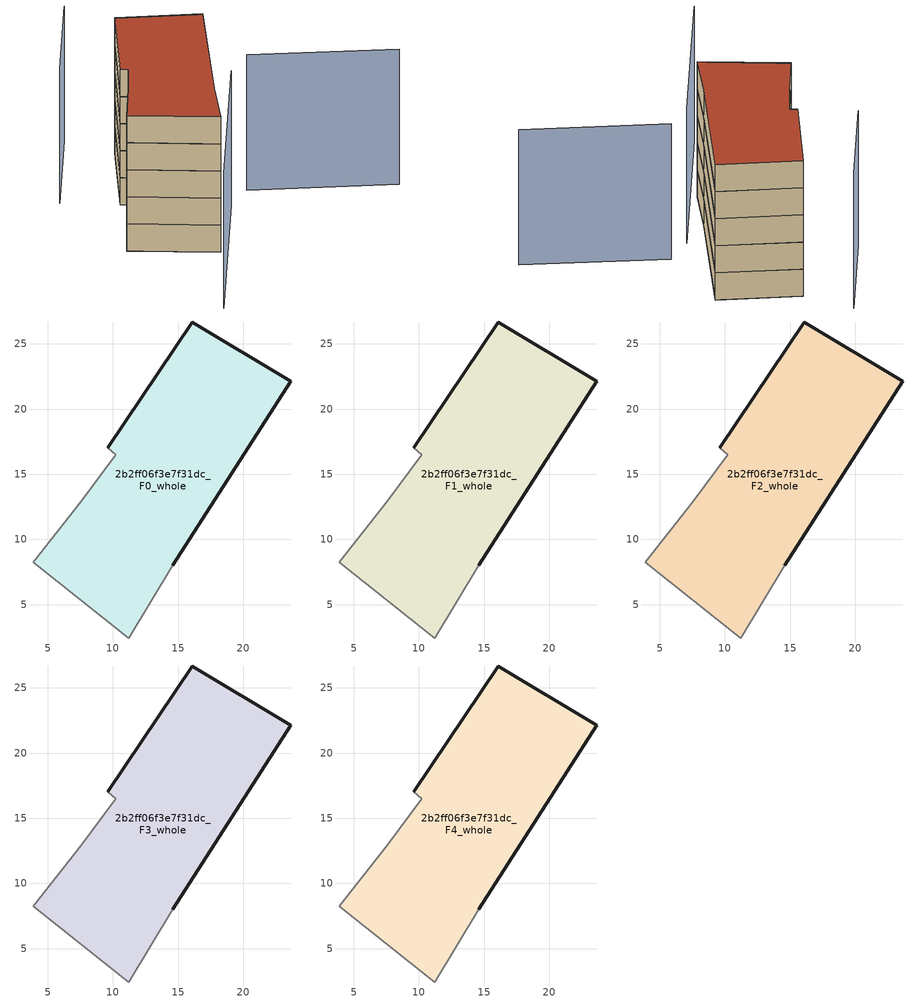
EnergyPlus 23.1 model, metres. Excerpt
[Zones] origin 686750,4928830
2b2ff06f3e7f31dc_F0_whole
 floor ground (EU_floor_Construction): 14.58,8.04 23.62,22.16 16.1,26.68 9.58,17.02 10.23,16.51 7.56,12.95 3.9,8.26 11.2,2.44 z0
 wall outside (EU_wall_Construction): 9.58,17.02 16.1,26.68 23.62,22.16 14.58,8.04 z0:3
 wall adiabatic (EU_wall_Construction): 14.58,8.04 11.2,2.44 3.9,8.26 7.56,12.95 10.23,16.51 9.58,17.02 z0:3
2b2ff06f3e7f31dc_F1_whole
 floor to 2b2ff06f3e7f31dc_F0_whole (EU_floor_Construction): 14.58,8.04 23.62,22.16 16.1,26.68 9.58,17.02 10.23,16.51 7.56,12.95 3.9,8.26 11.2,2.44 z3
 wall outside (EU_wall_Construction): 9.58,17.02 16.1,26.68 23.62,22.16 14.58,8.04 z3:6
 wall adiabatic (EU_wall_Construction): 14.58,8.04 11.2,2.44 3.9,8.26 7.56,12.95 10.23,16.51 9.58,17.02 z3:6
2b2ff06f3e7f31dc_F2_whole
 floor to 2b2ff06f3e7f31dc_F1_whole (EU_floor_Construction): 14.58,8.04 23.62,22.16 16.1,26.68 9.58,17.02 10.23,16.51 7.56,12.95 3.9,8.26 11.2,2.44 z6
 wall outside (EU_wall_Construction): 9.58,17.02 16.1,26.68 23.62,22.16 14.58,8.04 z6:9
 wall adiabatic (EU_wall_Construction): 14.58,8.04 11.2,2.44 3.9,8.26 7.56,12.95 10.23,16.51 9.58,17.02 z6:9
2b2ff06f3e7f31dc_F3_whole
 floor to 2b2ff06f3e7f31dc_F2_whole (EU_floor_Construction): 14.58,8.04 23.62,22.16 16.1,26.68 9.58,17.02 10.23,16.51 7.56,12.95 3.9,8.26 11.2,2.44 z9
 wall outside (EU_wall_Construction): 9.58,17.02 16.1,26.68 23.62,22.16 14.58,8.04 z9:12
 wall adiabatic (EU_wall_Construction): 14.58,8.04 11.2,2.44 3.9,8.26 7.56,12.95 10.23,16.51 9.58,17.02 z9:12
2b2ff06f3e7f31dc_F4_whole
 floor to 2b2ff06f3e7f31dc_F3_whole (EU_floor_Construction): 14.58,8.04 23.62,22.16 16.1,26.68 9.58,17.02 10.23,16.51 7.56,12.95 3.9,8.26 11.2,2.44 z12
 wall outside (EU_wall_Construction): 9.58,17.02 16.1,26.68 23.62,22.16 14.58,8.04 z12:15
 wall adiabatic (EU_wall_Construction): 14.58,8.04 11.2,2.44 3.9,8.26 7.56,12.95 10.23,16.51 9.58,17.02 z12:15
 roof outside (EU_roof_Construction): 23.62,22.16 14.58,8.04 11.2,2.44 3.9,8.26 7.56,12.95 10.23,16.51 9.58,17.02 16.1,26.68 z15
shading: 21.68,12.18 34.6,4.14 / 18.29,10.22 3.95,-7.78 / 13.67,31.8 4.95,20.86 z0:15
[Building]
EU S2 Campaign: North Axis=0; Terrain=City; Solar Distribution=FullExterior
[Site:Location]
Bologna: Latitude=44.5; Longitude=11.25; Time Zone=1; Elevation=37
[SizingPeriod:WeatherFileDays]
AnnualSizingPeriod: Begin Month=1; Begin Day of Month=1; End Month=12; End Day of Month=31; Day of Week for Start Day=Monday; Use Weather File Daylight Saving Period=No; Use Weather File Rain and Snow Indicators=No
[MATERIAL]
EU_InternalMass_Material: Roughness=MediumRough; Thickness=0.1; Conductivity=1; Density=1800; Specific Heat=900; Thermal Absorptance=0.9; Solar Absorptance=0.7; Visible Absorptance=0.7
[MATERIAL:NOMASS] Roughness=MediumRough; Thermal Absorptance=0.9; Solar Absorptance=0.7; Visible Absorptance=0.7
Name | Thermal Resistance
EU_wall_NoMass | 0.905828
EU_roof_NoMass | 0.37593
EU_floor_NoMass | 0.67114
[CONSTRUCTION]
EU_wall_Construction: EU_wall_NoMass
EU_roof_Construction: EU_roof_NoMass
EU_floor_Construction: EU_floor_NoMass
EU_InternalMass_Construction: EU_InternalMass_Material
[ZONE] Type=1; Multiplier=1; Ceiling Height=autocalculate; Floor Area=autocalculate; Part of Total Floor Area=Yes
Name | Volume
2b2ff06f3e7f31dc_F0_whole | 600.492
2b2ff06f3e7f31dc_F1_whole; 2b2ff06f3e7f31dc_F2_whole; 2b2ff06f3e7f31dc_F3_whole; 2b2ff06f3e7f31dc_F4_whole | 600.493
[INTERNALMASS] Construction=EU_InternalMass_Construction; Surface Area=200.165
Name | Zone or ZoneList
2b2ff06f3e7f31dc_F0_whole_EU_InternalMass | 2b2ff06f3e7f31dc_F0_whole
2b2ff06f3e7f31dc_F1_whole_EU_InternalMass | 2b2ff06f3e7f31dc_F1_whole
2b2ff06f3e7f31dc_F2_whole_EU_InternalMass | 2b2ff06f3e7f31dc_F2_whole
2b2ff06f3e7f31dc_F3_whole_EU_InternalMass | 2b2ff06f3e7f31dc_F3_whole
2b2ff06f3e7f31dc_F4_whole_EU_InternalMass | 2b2ff06f3e7f31dc_F4_whole
[OTHEREQUIPMENT] Fuel Type=Electricity; Design Level Calculation Method=Watts/Area; Power per Zone Floor Area=1; Fraction Latent=0; Fraction Radiant=0; Fraction Lost=0; Carbon Dioxide Generation Rate=0; EndUse Subcategory=EU_Step8_InternalGains
Name | Zone or ZoneList or Space or SpaceList | Schedule
EU_Step8_InternalGain_2b2ff06f3e7f31dc_F0_whole_f000 | 2b2ff06f3e7f31dc_F0_whole | EU_Step8_GainSchedule_2b2ff06f3e7f31dc_F0_whole_f000
EU_Step8_InternalGain_2b2ff06f3e7f31dc_F1_whole_f000 | 2b2ff06f3e7f31dc_F1_whole | EU_Step8_GainSchedule_2b2ff06f3e7f31dc_F1_whole_f000
EU_Step8_InternalGain_2b2ff06f3e7f31dc_F2_whole_f000 | 2b2ff06f3e7f31dc_F2_whole | EU_Step8_GainSchedule_2b2ff06f3e7f31dc_F2_whole_f000
EU_Step8_InternalGain_2b2ff06f3e7f31dc_F3_whole_f000 | 2b2ff06f3e7f31dc_F3_whole | EU_Step8_GainSchedule_2b2ff06f3e7f31dc_F3_whole_f000
EU_Step8_InternalGain_2b2ff06f3e7f31dc_F4_whole_f000 | 2b2ff06f3e7f31dc_F4_whole | EU_Step8_GainSchedule_2b2ff06f3e7f31dc_F4_whole_f000
[ZONEVENTILATION:DESIGNFLOWRATE] Schedule=EU_AlwaysOn; Design Flow Rate Calculation Method=AirChanges/Hour; Air Changes per Hour=0.73129; Ventilation Type=Natural; Fan Pressure Rise=0; Fan Total Efficiency=1; Constant Term Coefficient=1; Temperature Term Coefficient=0; Velocity Term Coefficient=0; Velocity Squared Term Coefficient=0; Minimum Indoor Temperature=-100; Maximum Indoor Temperature=100; Delta Temperature=-100; Minimum Outdoor Temperature=-100; Maximum Outdoor Temperature=100; Maximum Wind Speed=40
Name | Zone or ZoneList or Space or SpaceList
EU_ConstantAir_2b2ff06f3e7f31dc_F0_whole | 2b2ff06f3e7f31dc_F0_whole
EU_ConstantAir_2b2ff06f3e7f31dc_F1_whole | 2b2ff06f3e7f31dc_F1_whole
EU_ConstantAir_2b2ff06f3e7f31dc_F2_whole | 2b2ff06f3e7f31dc_F2_whole
EU_ConstantAir_2b2ff06f3e7f31dc_F3_whole | 2b2ff06f3e7f31dc_F3_whole
EU_ConstantAir_2b2ff06f3e7f31dc_F4_whole | 2b2ff06f3e7f31dc_F4_whole
[HVACTEMPLATE:THERMOSTAT] Constant Heating Setpoint=20; Constant Cooling Setpoint=50
EU_HeatOnly_2b2ff06f3e7f31dc_F0_whole; EU_HeatOnly_2b2ff06f3e7f31dc_F1_whole; EU_HeatOnly_2b2ff06f3e7f31dc_F2_whole; EU_HeatOnly_2b2ff06f3e7f31dc_F3_whole; EU_HeatOnly_2b2ff06f3e7f31dc_F4_whole
[HVACTEMPLATE:ZONE:IDEALLOADSAIRSYSTEM] System Availability Schedule=EU_AlwaysOn; Maximum Heating Supply Air Temperature=50; Minimum Cooling Supply Air Temperature=13; Maximum Heating Supply Air Humidity Ratio=0.0156; Minimum Cooling Supply Air Humidity Ratio=0.0077; Heating Limit=NoLimit; Cooling Limit=NoLimit; Heating Availability Schedule=EU_AlwaysOn; Cooling Availability Schedule=EU_CoolingOff; Dehumidification Control Type=ConstantSensibleHeatRatio; Cooling Sensible Heat Ratio=0.7; Dehumidification Setpoint=60; Humidification Control Type=None; Humidification Setpoint=30; Outdoor Air Method=None; Outdoor Air Flow Rate per Person=0.00944; Outdoor Air Flow Rate per Zone Floor Area=0; Outdoor Air Flow Rate per Zone=0; Demand Controlled Ventilation Type=None; Outdoor Air Economizer Type=NoEconomizer; Heat Recovery Type=None; Sensible Heat Recovery Effectiveness=0.7; Latent Heat Recovery Effectiveness=0.65
Name | Template Thermostat
2b2ff06f3e7f31dc_F0_whole | EU_HeatOnly_2b2ff06f3e7f31dc_F0_whole
2b2ff06f3e7f31dc_F1_whole | EU_HeatOnly_2b2ff06f3e7f31dc_F1_whole
2b2ff06f3e7f31dc_F2_whole | EU_HeatOnly_2b2ff06f3e7f31dc_F2_whole
2b2ff06f3e7f31dc_F3_whole | EU_HeatOnly_2b2ff06f3e7f31dc_F3_whole
2b2ff06f3e7f31dc_F4_whole | EU_HeatOnly_2b2ff06f3e7f31dc_F4_whole
[SIZING:ZONE] Zone Cooling Design Supply Air Temperature Input Method=SupplyAirTemperature; Zone Cooling Design Supply Air Temperature=13; Zone Heating Design Supply Air Temperature Input Method=SupplyAirTemperature; Zone Heating Design Supply Air Temperature=50; Zone Cooling Design Supply Air Humidity Ratio=0.008; Zone Heating Design Supply Air Humidity Ratio=0.008; Cooling Design Air Flow Method=DesignDay; Cooling Design Air Flow Rate=0; Cooling Minimum Air Flow per Zone Floor Area=0.000762; Cooling Minimum Air Flow=0; Cooling Minimum Air Flow Fraction=0.2; Heating Design Air Flow Method=DesignDay; Heating Design Air Flow Rate=0; Heating Maximum Air Flow per Zone Floor Area=0.002032; Heating Maximum Air Flow=0.141576; Heating Maximum Air Flow Fraction=0.3; Account for Dedicated Outdoor Air System=No; Dedicated Outdoor Air System Control Strategy=NeutralSupplyAir; Dedicated Outdoor Air Low Setpoint Temperature for Design=autosize; Dedicated Outdoor Air High Setpoint Temperature for Design=autosize; Zone Load Sizing Method=Sensible Load Only No Latent Load; Zone Latent Cooling Design Supply Air Humidity Ratio Input Method=HumidityRatioDifference; Zone Cooling Design Supply Air Humidity Ratio Difference=0.005; Zone Latent Heating Design Supply Air Humidity Ratio Input Method=HumidityRatioDifference; Zone Humidification Design Supply Air Humidity Ratio Difference=0.005
2b2ff06f3e7f31dc_F0_whole; 2b2ff06f3e7f31dc_F1_whole; 2b2ff06f3e7f31dc_F2_whole; 2b2ff06f3e7f31dc_F3_whole; 2b2ff06f3e7f31dc_F4_whole
[SCHEDULE:CONSTANT]
Name | Hourly Value
EU_AlwaysOn | 1
EU_CoolingOff | 0
[SCHEDULE:FILE] Column Number=1; Rows to Skip at Top=0; Number of Hours of Data=8760; Column Separator=Comma; Interpolate to Timestep=No; Minutes per Item=60; Adjust Schedule for Daylight Savings=Yes
Name | File
EU_Step8_GainSchedule_2b2ff06f3e7f31dc_F0_whole_f000 | ../../schedules/2b2ff06f3e7f31dc/2b2ff06f3e7f31dc_F0_whole_f000_gain.csv
EU_Step8_GainSchedule_2b2ff06f3e7f31dc_F1_whole_f000 | ../../schedules/2b2ff06f3e7f31dc/2b2ff06f3e7f31dc_F1_whole_f000_gain.csv
EU_Step8_GainSchedule_2b2ff06f3e7f31dc_F2_whole_f000 | ../../schedules/2b2ff06f3e7f31dc/2b2ff06f3e7f31dc_F2_whole_f000_gain.csv
EU_Step8_GainSchedule_2b2ff06f3e7f31dc_F3_whole_f000 | ../../schedules/2b2ff06f3e7f31dc/2b2ff06f3e7f31dc_F3_whole_f000_gain.csv
EU_Step8_GainSchedule_2b2ff06f3e7f31dc_F4_whole_f000 | ../../schedules/2b2ff06f3e7f31dc/2b2ff06f3e7f31dc_F4_whole_f000_gain.csv
